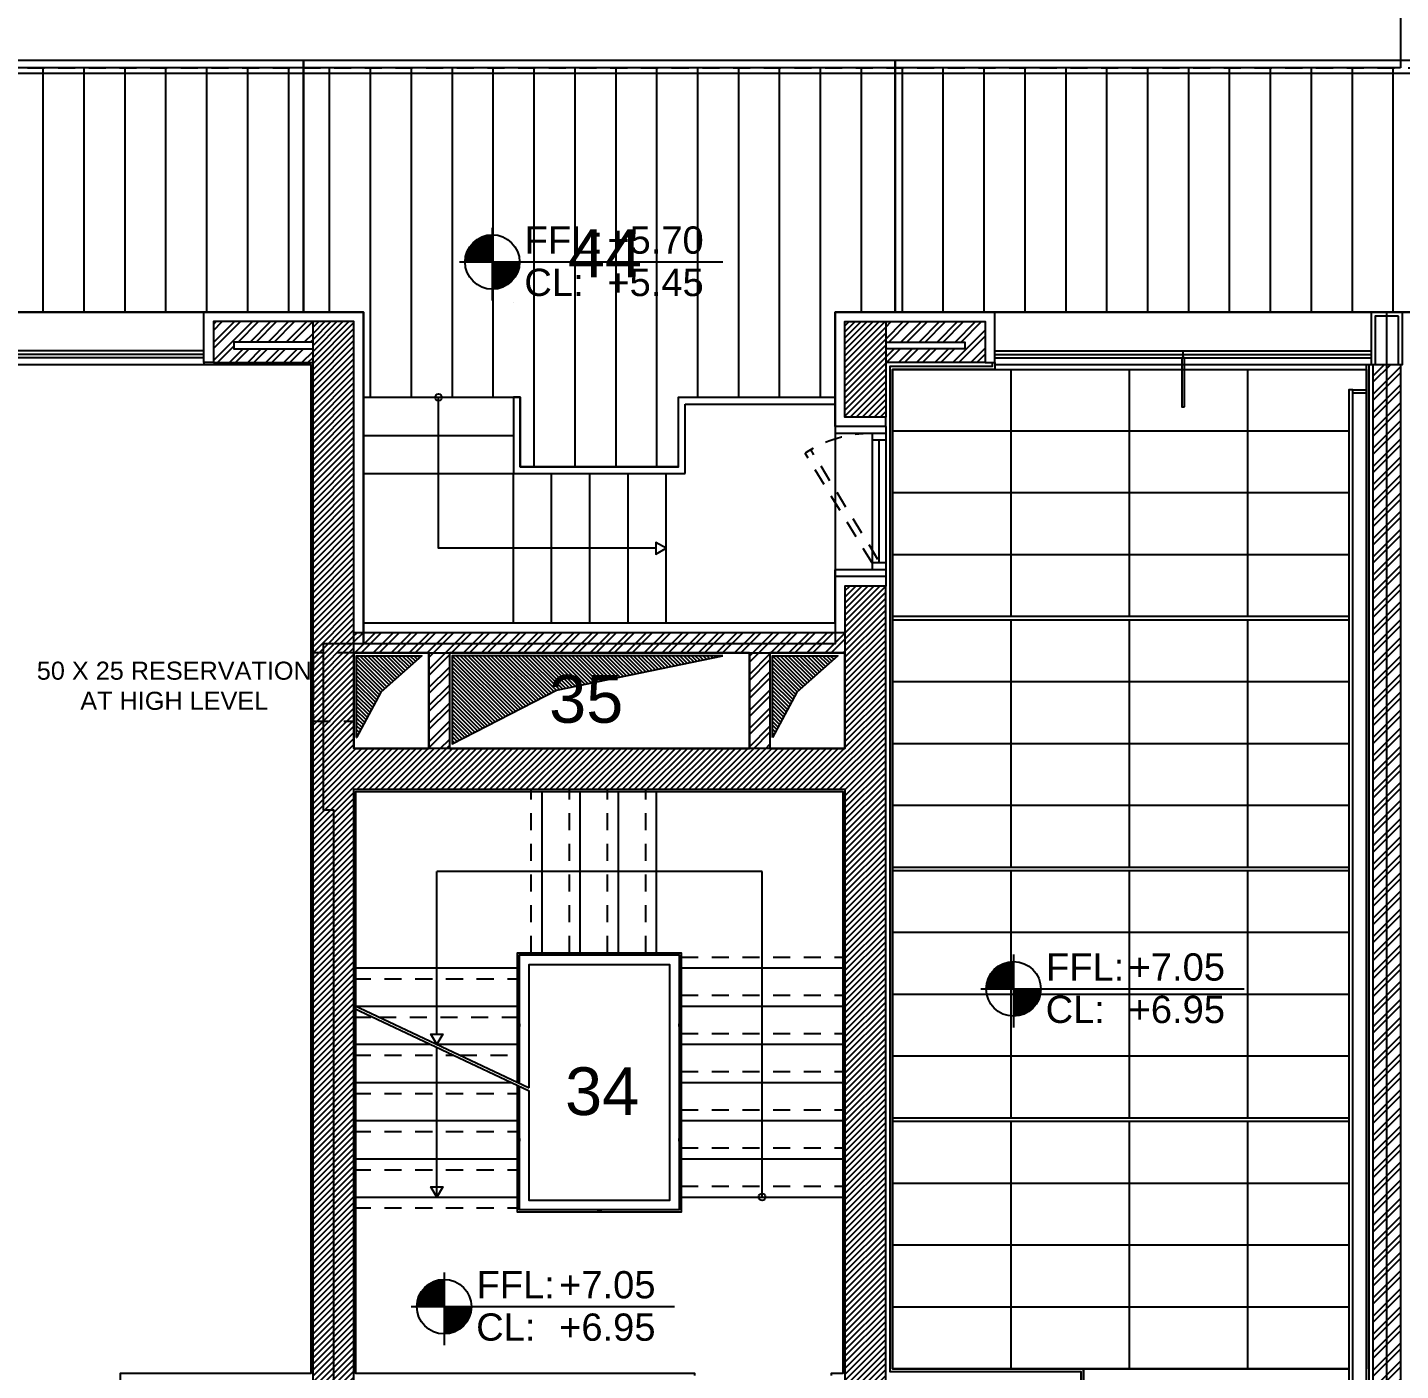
# Model space of a CAD drawing. Header units: inches. Extents: x -91 to 83, y -48 to 107.
# Drawn here: x 9.48 to 19.55, y 12.99 to 22.84 of the extents above; entities that cross this region are included whole.
import ezdxf
from ezdxf.enums import TextEntityAlignment as Align

# ---------------------------------------------------------------- set-up
doc = ezdxf.new("R2010")
doc.units = ezdxf.units.IN
doc.header["$MEASUREMENT"] = 0
doc.linetypes.add('HIDDEN2', pattern=[0.1875, 0.125, -0.0625])
doc.layers.get('0').update_dxf_attribs({"linetype": 'CONTINUOUS'})
for name, color, linetype in [('A-ALU', 9, 'CONTINUOUS'), ('A-ANNO-LEVL', 3, 'CONTINUOUS'), ('A-AREAS', 6, 'CONTINUOUS'), ('A-AREAS-TXT', 6, 'CONTINUOUS'), ('A-BALUST', 1, 'CONTINUOUS'), ('A-FLOR-HRAL', 15, 'CONTINUOUS'), ('A-FLOR-STRS', 40, 'CONTINUOUS'), ('A-FLOR-STRS-ARO', 1, 'CONTINUOUS'), ('A-HATCH-CONC', 8, 'CONTINUOUS'), ('A-HATCH-WALL', 8, 'CONTINUOUS'), ('A-PLASTER', 8, 'CONTINUOUS'), ('A-proj-marble', 137, 'CONTINUOUS'), ('A-PROJ1H', 9, 'HIDDEN2'), ('A-PROJECTION', 9, 'CONTINUOUS'), ('a-revetement', 1, 'CONTINUOUS'), ('A-sect-marble', 1, 'CONTINUOUS'), ('A-sect-stainless', 3, 'CONTINUOUS'), ('a-shaft', 251, 'CONTINUOUS'), ('A-STAIR', 9, 'CONTINUOUS'), ('a-stru-fac', 200, 'CONTINUOUS'), ('a-text-red', 10, 'CONTINUOUS'), ('A-TILES', 137, 'CONTINUOUS'), ('A-WALL', 4, 'CONTINUOUS'), ('S-GROUND$0$A-SHAFT GR', 8, 'CONTINUOUS'), ('S-GROUND$0$A-STR GROUND', 2, 'CONTINUOUS'), ('S-GROUND$0$S-SLAB LIMIT GR', 1, 'CONTINUOUS')]:
    doc.layers.add(name, color=color, linetype=linetype)
doc.styles.add('A100-STEXT', font='ARIAL.TTF', dxfattribs={"height": 0.25})
doc.styles.add('BLOCK', font='ARIAL.TTF', dxfattribs={"width": 0.8, "height": 0.25})
pattern_1 = [(315, (9e-11, -5e-11), (0.014142136, 0.014142136), [])]

# ---------------------------------------------------------------- blocks, each defined once
blk = doc.blocks.new('LVTAG_P')
for p, q in [((0, 0.00314), (0, -0.00353)), ((-0.00301, 0), (0.02113, 0))]:
    blk.add_line(p, q)
at = {"const_width": 0.0025}
for points in [[(0, 0.00125, 0.414214), (-0.00125, 0, 1)], [(0, -0.00125, 0.414214), (0.00125, 0, 1)]]:
    blk.add_lwpolyline(points, format="xyb", dxfattribs=at)
blk.add_circle((0, 0), 0.0025)
at = {"style": 'BLOCK'}
for s, p in [('FFL:', (0.00297, 0.00076)), ('CL:', (0.00294, -0.00312))]:
    blk.add_text(s, height=0.0025, dxfattribs=at).set_placement(p)
for p in [(0.01054, 0.00076), (0.01054, -0.00313)]:
    blk.add_attdef('+00.00', p, '', height=0.0025, dxfattribs=at)
blk = doc.blocks.new('S-GROUND')
at = {"layer": 'S-GROUND$0$A-SHAFT GR'}
for points in [[(11.878, 17.55), (12.428, 17.55), (12.428, 18.25), (11.878, 18.25)], [(12.578, 17.55), (14.778, 17.55), (14.778, 18.25), (12.578, 18.25)], [(14.928, 17.55), (15.478, 17.55), (15.478, 18.25), (14.928, 18.25)]]:
    blk.add_lwpolyline(points, close=True, dxfattribs=at)
at = {"layer": 'S-GROUND$0$A-STR GROUND'}
for points in [[(11.878, 11.65), (11.878, 17.25), (15.478, 17.25), (15.478, 11.65), (15.778, 11.65), (15.778, 18.74), (15.478, 18.74), (15.478, 17.55), (11.878, 17.55), (11.878, 20.68), (11.578, 20.68), (11.578, 11.65)], [(15.778, 19.98), (15.478, 19.98), (15.478, 20.68), (15.778, 20.68)]]:
    blk.add_lwpolyline(points, close=True, dxfattribs=at)
at = {"layer": 'S-GROUND$0$S-SLAB LIMIT GR'}
blk.add_lwpolyline([(26.708, 22.5), (3.928, 22.5), (3.928, 19.98), (0.078, 19.98), (0.078, 7.07), (2.028, 7.07), (4.328, 7.384), (4.328, 8.05), (11.578, 8.05), (11.578, 7.05), (15.778, 7.05), (15.778, 7.05), (15.778, 8.05), (23.028, 8.05)], dxfattribs=at)

msp = doc.modelspace()

# ---------------------------------------------------------------- hatches: boundary and pattern name
at = {"layer": 'A-HATCH-CONC'}
h = msp.add_hatch(dxfattribs=at)
h.set_pattern_fill('ANSI31', color=256, scale=0.25, style=0)
h.paths.add_polyline_path([(15.7784, 18.74), (15.4784, 18.74), (15.4784, 17.55), (11.8784, 17.55), (11.8784, 20.68), (11.5784, 20.68), (11.5784, 11.65), (11.8784, 11.65), (11.8784, 17.25), (15.4784, 17.25), (15.4784, 11.65), (15.7784, 11.65)])
h = msp.add_hatch(dxfattribs=at)
h.set_pattern_fill('ANSI31', color=256, scale=0.25, style=0)
h.paths.add_polyline_path([(15.7784, 20.68), (15.4784, 20.68), (15.4784, 19.98), (15.7784, 19.98)])
at = {"layer": 'A-HATCH-WALL'}
h = msp.add_hatch(dxfattribs=at)
h.set_pattern_fill('ANSI32', color=256, scale=0.25, style=0)
h.paths.add_polyline_path([(11.5784, 20.48), (10.9984, 20.48), (10.9984, 20.53), (11.5784, 20.53), (11.5784, 20.68), (10.8484, 20.68), (10.8484, 20.38), (11.5784, 20.38)])
h = msp.add_hatch(dxfattribs=at)
h.set_pattern_fill('ANSI32', color=256, scale=0.25, style=0)
h.paths.add_polyline_path([(15.7784, 20.48), (15.7784, 20.38), (16.5084, 20.38), (16.5084, 20.68), (15.7784, 20.68), (15.7784, 20.53), (16.3584, 20.53), (16.3584, 20.48)])
h = msp.add_hatch(dxfattribs=at)
h.set_pattern_fill('ANSI32', color=256, scale=0.25, style=0)
h.paths.add_polyline_path([(19.3534, 8.15), (19.5534, 8.15), (19.5534, 20.365), (19.3534, 20.365)])
h = msp.add_hatch(dxfattribs=at)
h.set_pattern_fill('ANSI32', color=256, scale=0.25, style=0)
h.paths.add_polyline_path([(15.4784, 18.4), (11.8784, 18.4), (11.8784, 18.25), (12.4284, 18.25), (12.4284, 17.55), (12.5784, 17.55), (12.5784, 18.25), (14.7784, 18.25), (14.7784, 17.55), (14.9284, 17.55), (14.9284, 18.25), (15.4784, 18.25)])
at = {"layer": 'a-shaft'}
h = msp.add_hatch(dxfattribs=at)
h.set_pattern_fill('_USER', color=256, scale=0.02, angle=315, style=0, pattern_type=0)
h.set_pattern_definition(pattern_1)
h.paths.add_polyline_path([(12.376, 18.23), (11.8984, 18.23), (11.8984, 17.6296), (12.0768, 17.9625)])
h = msp.add_hatch(dxfattribs=at)
h.set_pattern_fill('_USER', color=256, scale=0.02, angle=315, style=0, pattern_type=0)
h.set_pattern_definition(pattern_1)
h.paths.add_polyline_path([(14.5841, 18.23), (12.5984, 18.23), (12.5984, 17.5828), (13.3638, 17.9761)])
h = msp.add_hatch(dxfattribs=at)
h.set_pattern_fill('_USER', color=256, scale=0.02, angle=315, style=0, pattern_type=0)
h.set_pattern_definition(pattern_1)
h.paths.add_polyline_path([(15.426, 18.23), (14.9484, 18.23), (14.9484, 17.6296), (15.1268, 17.9625)])
at = {"layer": 'A-TILES'}
h = msp.add_hatch(dxfattribs=at)
h.set_pattern_fill('_USER', color=256, scale=0.3, angle=90, style=0, pattern_type=0)
h.set_pattern_definition([(90, (9e-11, -5e-11), (-0.3, 2e-17), [])])
h.paths.add_polyline_path([(2.6584, 22.54), (0.0084, 22.54), (0.0084, 20.05), (0.5484, 20.05), (0.5484, 18.67), (3.8584, 18.67), (3.8584, 20.75), (11.9484, 20.75), (11.9484, 20.125), (13.0984, 20.125), (13.0984, 19.615), (14.2584, 19.615), (14.2584, 20.125), (15.4084, 20.125), (15.4084, 20.75), (23.4984, 20.75), (23.4984, 18.67), (26.8584, 18.67), (26.8584, 20.4), (28.3984, 20.4), (28.3984, 22.54), (20.7576, 22.54), (20.7576, 36.1451), (18.5373, 37.9307), (17.1765, 36.2386), (2.6584, 36.2386)])
h.paths.add_polyline_path([(19.5534, 22.54), (3.8584, 22.54), (3.8584, 34.8858), (19.5534, 34.8858)], flags=17)

# ---------------------------------------------------------------- linework, layer by layer
at = {"layer": 'A-ALU'}
for p, q in [((10.7784, 20.465), (8.0184, 20.465)), ((16.5784, 20.465), (19.3384, 20.465)), ((17.9584, 20.415), (17.9584, 20.465)), ((10.7784, 20.44), (8.0184, 20.44)), ((10.7784, 20.415), (8.0184, 20.415)), ((16.5784, 20.44), (19.3384, 20.44)), ((16.5784, 20.415), (19.3384, 20.415)), ((15.4084, 19.91), (15.4084, 19.86)), ((15.7784, 19.86), (15.4084, 19.86)), ((15.6784, 19.86), (15.6784, 18.86)), ((15.7784, 19.91), (15.7784, 18.81)), ((15.7784, 19.81), (15.6784, 19.81)), ((15.7284, 19.81), (15.7284, 18.91)), ((15.7784, 18.86), (15.4084, 18.86)), ((15.4084, 18.81), (15.4084, 18.86)), ((15.7784, 18.91), (15.6784, 18.91))]:
    msp.add_line(p, q, dxfattribs=at)
msp.add_lwpolyline([(17.9684, 20.055), (17.9684, 20.415), (17.9484, 20.415), (17.9484, 20.055)], close=True, dxfattribs=at)
at = {"layer": 'A-AREAS'}
for points in [[(0.0084, 20.05), (0.0084, 22.5962), (11.5084, 22.5962), (11.5084, 20.75), (3.8584, 20.75), (3.8584, 18.67), (0.4484, 18.67), (0.4484, 20.05)], [(11.5084, 20.75), (11.5084, 22.5962), (11.9484, 22.5962), (11.9484, 22.5962), (15.4084, 22.5962), (15.4084, 22.5962), (15.8484, 22.5962), (15.8484, 20.75), (15.4084, 20.75), (15.4084, 18.3172), (11.9484, 18.3172), (11.9484, 20.75)], [(15.8484, 20.75), (15.8484, 22.5962), (26.6384, 22.5962), (26.6384, 22.54), (27.2984, 22.54), (27.2984, 18.72), (27.3684, 18.72), (27.3684, 18.67), (23.4984, 18.67), (23.4984, 20.75)], [(0.0084, 20.05), (0.4484, 20.05), (0.4484, 18.67), (3.8584, 18.67), (3.8584, 20.75), (11.9484, 20.75), (11.9484, 18.3172), (11.6534, 18.3172), (11.6534, 17.1), (11.7284, 17.1), (11.7284, 8.05), (11.5084, 8.05), (11.5084, 7), (2.0331, 7), (0.0084, 7)], [(11.7284, 8.05), (11.5084, 8.05), (11.5084, 7), (19.4534, 7), (19.4534, 7), (19.4534, 7), (19.4534, 20.75), (15.4084, 20.75), (15.4084, 18.3172), (11.6534, 18.3172), (11.6534, 18.3172), (11.6534, 18.3172), (11.6534, 18.3172), (11.6534, 18.3172), (11.6534, 17.1), (11.7284, 17.1)], [(19.4534, 20.75), (23.4984, 20.75), (23.4984, 18.67), (27.3284, 18.67), (27.3284, 13), (27.2484, 13), (27.2484, 7), (19.4534, 7), (19.4534, 7), (19.4534, 7), (19.4534, 7)], [(11.8784, 18.25), (15.4784, 18.25), (15.4784, 17.55), (11.8784, 17.55)]]:
    msp.add_lwpolyline(points, close=True, dxfattribs=at)
at = {"layer": 'A-BALUST'}
for p, q in [((13.0484, 20.125), (13.0484, 19.565)), ((13.0984, 20.125), (13.0484, 20.125)), ((13.0984, 19.615), (13.0984, 20.125)), ((14.2584, 19.615), (14.2584, 20.125)), ((14.2584, 20.125), (15.4084, 20.125)), ((14.3084, 19.565), (14.3084, 20.075)), ((14.3084, 20.075), (15.4084, 20.075)), ((13.0484, 19.565), (14.3084, 19.565)), ((14.2584, 19.615), (13.0984, 19.615))]:
    msp.add_line(p, q, dxfattribs=at)
msp.add_lwpolyline([(13.0484, 20.8171), (13.0484, 20.8171)], close=True, dxfattribs=at)
at = {"layer": 'A-FLOR-HRAL'}
for p, q in [((11.8784, 15.6671), (13.1634, 15.0598)), ((11.8784, 15.645), (13.1634, 15.0377))]:
    msp.add_line(p, q, dxfattribs=at)
for points in [[(13.0784, 15.1), (13.0784, 16.05), (14.2784, 16.05), (14.2784, 14.15), (13.0784, 14.15), (13.0784, 15.0779)], [(13.0934, 15.0929), (13.0934, 16.035), (14.2634, 16.035), (14.2634, 14.165), (13.0934, 14.165), (13.0934, 15.0708)], [(13.1634, 15.0598), (13.1634, 15.965), (14.1934, 15.965), (14.1934, 14.235), (13.1634, 14.235), (13.1634, 15.0377)]]:
    msp.add_lwpolyline(points, dxfattribs=at)
for points in [[(13.6884, 16.035), (13.6684, 16.035), (13.6684, 16.05), (13.6884, 16.05)], [(13.0784, 15.51), (13.0784, 15.53), (13.0934, 15.53), (13.0934, 15.51)], [(14.2634, 15.51), (14.2634, 15.53), (14.2784, 15.53), (14.2784, 15.51)], [(13.0784, 14.67), (13.0784, 14.69), (13.0934, 14.69), (13.0934, 14.67)], [(14.2634, 14.67), (14.2634, 14.69), (14.2784, 14.69), (14.2784, 14.67)], [(13.6884, 14.15), (13.6684, 14.15), (13.6684, 14.165), (13.6884, 14.165)]]:
    msp.add_lwpolyline(points, close=True, dxfattribs=at)
at = {"layer": 'A-FLOR-STRS'}
for p, q in [((13.2584, 16.05), (13.2584, 17.235)), ((13.5384, 16.05), (13.5384, 17.235)), ((13.8184, 16.05), (13.8184, 17.235)), ((14.0984, 16.05), (14.0984, 17.235)), ((11.8934, 15.94), (13.0784, 15.94)), ((14.2784, 15.94), (15.4634, 15.94)), ((11.8934, 15.66), (13.0784, 15.66)), ((14.2784, 15.66), (15.4634, 15.66)), ((11.8934, 15.38), (12.439, 15.38)), ((12.4859, 15.38), (13.0784, 15.38)), ((14.2784, 15.38), (15.4634, 15.38)), ((11.8934, 15.1), (13.0315, 15.1)), ((14.2784, 15.1), (15.4634, 15.1)), ((11.8934, 14.82), (13.0784, 14.82)), ((14.2784, 14.82), (15.4634, 14.82)), ((11.8934, 14.54), (13.0784, 14.54)), ((14.2784, 14.54), (15.4634, 14.54)), ((11.8934, 14.26), (13.0784, 14.26)), ((14.2784, 14.26), (15.4634, 14.26))]:
    msp.add_line(p, q, dxfattribs=at)
at = {"layer": 'A-FLOR-STRS-ARO'}
for p, q in [((14.8709, 16.6475), (12.4859, 16.6475)), ((12.4859, 15.455), (12.4859, 16.6475)), ((14.8709, 14.26), (14.8709, 16.6475)), ((12.4859, 14.26), (12.4859, 15.3579))]:
    msp.add_line(p, q, dxfattribs=at)
msp.add_lwpolyline([(14.0934, 19.0175), (12.4984, 19.0175), (12.4984, 20.125)], dxfattribs=at)
for points in [[(14.1684, 19.0175), (14.0934, 19.0608), (14.0934, 18.9742)], [(12.4859, 15.38), (12.4426, 15.455), (12.5292, 15.455)], [(12.4859, 14.26), (12.4426, 14.335), (12.5292, 14.335)]]:
    msp.add_lwpolyline(points, close=True, dxfattribs=at)
for centre in [(12.4984, 20.125), (14.8709, 14.26)]:
    msp.add_circle(centre, 0.025, dxfattribs=at)
at = {"layer": 'A-PLASTER'}
for points in [[(10.7784, 20.38), (10.7784, 20.365), (11.5634, 20.365), (11.5634, 12.965), (10.1634, 12.965), (10.1634, 11.635), (10.5934, 11.635), (10.5934, 11.8), (10.5784, 11.8)], [(14.3784, 12.95), (14.3784, 12.965), (11.8934, 12.965), (11.8934, 17.235), (15.4634, 17.235), (15.4634, 12.965), (15.3784, 12.965), (15.3784, 12.95)]]:
    msp.add_lwpolyline(points, dxfattribs=at)
at = {"layer": 'A-proj-marble'}
for p, q in [((16.6971, 18.5162), (16.6971, 20.33)), ((17.5659, 18.5162), (17.5659, 20.33)), ((18.4346, 18.5162), (18.4346, 20.33)), ((19.1734, 19.8766), (15.8284, 19.8766)), ((19.1734, 19.4231), (15.8284, 19.4231)), ((19.1734, 18.9697), (15.8284, 18.9697)), ((19.1734, 18.5162), (15.8284, 18.5162)), ((19.1734, 18.4912), (15.8284, 18.4912)), ((16.6971, 16.6775), (16.6971, 18.4912)), ((17.5659, 16.6775), (17.5659, 18.4912)), ((18.4346, 16.6775), (18.4346, 18.4912)), ((19.1734, 18.0378), (15.8284, 18.0378)), ((19.1734, 17.5844), (15.8284, 17.5844)), ((19.1734, 17.1309), (15.8284, 17.1309)), ((19.1734, 16.6775), (15.8284, 16.6775)), ((19.1734, 16.6525), (15.8284, 16.6525)), ((16.6971, 14.8387), (16.6971, 16.6525)), ((17.5659, 14.8387), (17.5659, 16.6525)), ((18.4346, 14.8387), (18.4346, 16.6525)), ((19.1734, 16.1991), (15.8284, 16.1991)), ((19.1734, 15.7456), (15.8284, 15.7456)), ((19.1734, 15.2922), (15.8284, 15.2922)), ((19.1734, 14.8387), (15.8284, 14.8387)), ((19.1734, 14.8137), (15.8284, 14.8137)), ((16.6971, 13), (16.6971, 14.8137)), ((17.5659, 13), (17.5659, 14.8137)), ((18.4346, 13), (18.4346, 14.8137)), ((19.1734, 14.3603), (15.8284, 14.3603)), ((19.1734, 13.9069), (15.8284, 13.9069)), ((19.1734, 13.4534), (15.8284, 13.4534))]:
    msp.add_line(p, q, dxfattribs=at)
for points in [[(19.1734, 13), (15.8284, 13), (15.8284, 20.33), (19.3034, 20.33), (19.3034, 13)], [(19.1734, 11.6), (17.2284, 11.6), (17.2284, 13), (19.1734, 13)]]:
    msp.add_lwpolyline(points, dxfattribs=at)
at = {"layer": 'A-PROJ1H'}
for p, q in [((15.721, 18.9361), (15.2292, 19.7414)), ((15.6784, 18.91), (15.1864, 19.7156)), ((13.1784, 16.05), (13.1784, 17.25)), ((13.4584, 16.05), (13.4584, 17.25)), ((13.7384, 16.05), (13.7384, 17.25)), ((14.0184, 16.05), (14.0184, 17.25)), ((14.2784, 16.02), (15.4784, 16.02)), ((11.8784, 15.86), (13.0784, 15.86)), ((14.2784, 15.74), (15.4784, 15.74)), ((11.8784, 15.58), (12.0158, 15.58)), ((12.0627, 15.58), (13.0784, 15.58)), ((14.2784, 15.46), (15.4784, 15.46)), ((11.8784, 15.3), (12.6083, 15.3)), ((12.6552, 15.3), (13.0784, 15.3)), ((14.2784, 15.18), (15.4784, 15.18)), ((11.8784, 15.02), (13.0784, 15.02)), ((14.2784, 14.9), (15.4784, 14.9)), ((11.8784, 14.74), (13.0784, 14.74)), ((14.2784, 14.62), (15.4784, 14.62)), ((11.8784, 14.46), (13.0784, 14.46)), ((14.2784, 14.34), (15.4784, 14.34)), ((11.8784, 14.18), (13.0784, 14.18))]:
    msp.add_line(p, q, dxfattribs=at)
msp.add_lwpolyline([(3.8584, 20.75), (3.8584, 22.54), (23.4984, 22.54), (23.4984, 20.75)], dxfattribs=at)
msp.add_arc((15.6784, 18.95), 0.91, 90, 122.72333, dxfattribs=at)
at = {"layer": 'A-PROJECTION'}
for p, q in [((10.7784, 20.75), (8.0034, 20.75)), ((16.5784, 20.75), (19.3534, 20.75)), ((22.3284, 20.75), (19.5534, 20.75)), ((8.0184, 20.365), (10.7784, 20.365)), ((16.5784, 20.365), (19.3384, 20.365)), ((15.4084, 19.86), (15.4084, 18.85))]:
    msp.add_line(p, q, dxfattribs=at)
for points in [[(2.6584, 22.54), (0.0084, 22.54), (0.0084, 20.05), (0.5484, 20.05), (0.5484, 18.67), (3.8584, 18.67), (3.8584, 20.75), (11.9484, 20.75), (11.9484, 20.125), (13.0984, 20.125), (13.0984, 19.615), (14.2584, 19.615), (14.2584, 20.125), (15.4084, 20.125), (15.4084, 20.75), (23.4984, 20.75), (23.4984, 18.67), (26.8584, 18.67), (26.8584, 20.4), (28.3984, 20.4), (28.3984, 22.54), (20.7576, 22.54), (20.7576, 36.1451)], [(19.5534, 22.54), (3.8584, 22.54), (3.8584, 34.8858), (19.5534, 34.8858), (19.5534, 22.54)]]:
    msp.add_lwpolyline(points, dxfattribs=at)
at = {"layer": 'a-revetement'}
for p, q in [((10.7784, 20.38), (10.7784, 20.75)), ((10.7784, 20.75), (11.9484, 20.75)), ((11.9484, 20.75), (11.9484, 18.47)), ((15.4084, 20.75), (16.5784, 20.75)), ((15.4084, 19.91), (15.4084, 20.75)), ((16.5784, 20.38), (16.5784, 20.75)), ((19.3384, 20.75), (19.5684, 20.75)), ((10.8484, 20.38), (10.7784, 20.38)), ((16.5084, 20.38), (16.5784, 20.38)), ((15.7784, 19.91), (15.7784, 19.98)), ((15.7784, 19.91), (15.4084, 19.91)), ((15.7784, 18.81), (15.4084, 18.81)), ((15.4084, 18.47), (15.4084, 18.81)), ((15.7784, 18.81), (15.7784, 18.74)), ((11.9484, 18.47), (15.4084, 18.47))]:
    msp.add_line(p, q, dxfattribs=at)
msp.add_lwpolyline([(19.5684, 20.75), (19.3384, 20.75), (19.3384, 20.365), (19.5684, 20.365), (19.5684, 20.75)], dxfattribs=at)
at = {"layer": 'A-sect-marble'}
for p, q in [((19.3034, 8.15), (19.3034, 20.365)), ((19.3234, 8.15), (19.3234, 20.365))]:
    msp.add_line(p, q, dxfattribs=at)
for points in [[(16.5584, 20.38), (16.5584, 20.35), (15.8084, 20.35), (15.8084, 12.98), (17.2084, 12.98), (17.2084, 11.62), (16.7484, 11.62), (16.7484, 11.78), (16.7784, 11.78)], [(16.5784, 20.38), (16.5784, 20.33), (15.8284, 20.33), (15.8284, 13), (17.2284, 13), (17.2284, 11.6), (16.7284, 11.6), (16.7284, 11.8), (16.7784, 11.8)]]:
    msp.add_lwpolyline(points, dxfattribs=at)
msp.add_lwpolyline([(19.2034, 10.2), (19.2034, 20.18), (19.1734, 20.18), (19.1734, 10.2)], close=True, dxfattribs=at)
at = {"layer": 'A-sect-stainless'}
msp.add_lwpolyline([(19.3034, 20.18), (19.3034, 20.155), (19.2034, 20.155), (19.2034, 20.18)], close=True, dxfattribs=at)
at = {"layer": 'a-shaft', "linetype": 'HIDDEN2'}
msp.add_lwpolyline([(11.8784, 18.25), (11.5784, 18.25), (11.5784, 17.75), (11.8784, 17.75)], close=True, dxfattribs=at)
at = {"layer": 'a-shaft'}
for points in [[(11.8984, 17.6296), (11.8984, 18.23), (12.376, 18.23), (12.0768, 17.9625)], [(14.5841, 18.23), (12.5984, 18.23), (12.5984, 17.5828), (13.3638, 17.9761)], [(14.9484, 17.6296), (14.9484, 18.23), (15.426, 18.23), (15.1268, 17.9625)]]:
    msp.add_lwpolyline(points, close=True, dxfattribs=at)
at = {"layer": 'A-STAIR'}
for p, q in [((11.9484, 20.125), (13.0484, 20.125)), ((11.9484, 19.845), (13.0484, 19.845)), ((11.9484, 19.565), (13.0484, 19.565)), ((13.0484, 18.47), (13.0484, 19.565)), ((13.3284, 18.47), (13.3284, 19.565)), ((13.6084, 18.47), (13.6084, 19.565)), ((13.8884, 18.47), (13.8884, 19.565)), ((14.1684, 18.47), (14.1684, 19.565))]:
    msp.add_line(p, q, dxfattribs=at)
at = {"layer": 'a-stru-fac'}
msp.add_lwpolyline([(19.5384, 20.72), (19.3684, 20.72), (19.3684, 20.365), (19.5384, 20.365)], close=True, dxfattribs=at)
at = {"layer": 'A-WALL'}
for p, q in [((19.3534, 8.15), (19.3534, 20.365)), ((19.3534, 20.365), (19.5534, 20.365)), ((19.5534, 20.365), (19.5534, 8.15)), ((11.8784, 18.4), (15.4784, 18.4)), ((11.8784, 18.25), (12.4284, 18.25)), ((12.4284, 18.25), (12.4284, 17.55)), ((12.5784, 18.25), (14.7784, 18.25)), ((12.5784, 18.25), (12.5784, 17.55)), ((14.7784, 18.25), (14.7784, 17.55)), ((14.9284, 18.25), (15.4784, 18.25)), ((14.9284, 18.25), (14.9284, 17.55))]:
    msp.add_line(p, q, dxfattribs=at)
for points in [[(11.5784, 20.68), (10.8484, 20.68), (10.8484, 20.38), (11.5784, 20.38)], [(15.7784, 20.68), (16.5084, 20.68), (16.5084, 20.38), (15.7784, 20.38)], [(11.5784, 20.53), (10.9984, 20.53), (10.9984, 20.48), (11.5784, 20.48)], [(15.7784, 20.53), (16.3584, 20.53), (16.3584, 20.48), (15.7784, 20.48)]]:
    msp.add_lwpolyline(points, dxfattribs=at)

# ---------------------------------------------------------------- block references
msp.add_blockref('S-GROUND', (0, 0))
at = {"layer": 'A-ANNO-LEVL'}
ref = msp.add_blockref('LVTAG_P', (12.8931, 21.1175), dxfattribs=dict(at, xscale=80, yscale=80, zscale=80))
ref.add_attrib('+00.00', '+5.70', (13.7365, 21.1782), dxfattribs={"layer": '0', "height": 0.2, "rotation": 360, "style": 'BLOCK'})
ref.add_attrib('+00.00', '+5.45', (13.7365, 20.8672), dxfattribs={"layer": '0', "height": 0.2, "rotation": 360, "style": 'BLOCK'})
ref = msp.add_blockref('LVTAG_P', (16.7157, 15.7863), dxfattribs=dict(at, xscale=80, yscale=80, zscale=80))
ref.add_attrib('+00.00', '+7.05', (17.5591, 15.847), dxfattribs={"layer": '0', "height": 0.2, "rotation": 360, "style": 'BLOCK'})
ref.add_attrib('+00.00', '+6.95', (17.5591, 15.536), dxfattribs={"layer": '0', "height": 0.2, "rotation": 360, "style": 'BLOCK'})
ref = msp.add_blockref('LVTAG_P', (12.5397, 13.4562), dxfattribs=dict(at, xscale=80, yscale=80, zscale=80))
ref.add_attrib('+00.00', '+7.05', (13.3831, 13.5169), dxfattribs={"layer": '0', "height": 0.2, "rotation": 360, "style": 'BLOCK'})
ref.add_attrib('+00.00', '+6.95', (13.3831, 13.2059), dxfattribs={"layer": '0', "height": 0.2, "rotation": 360, "style": 'BLOCK'})

# ---------------------------------------------------------------- texts
at = {"layer": 'A-AREAS-TXT', "style": 'A100-STEXT'}
for s, p in [('44', (13.7191, 21.0058)), ('35', (13.5817, 17.7382)), ('34', (13.6985, 14.8613))]:
    msp.add_text(s, height=0.35, dxfattribs=at).set_placement(p, align=Align.CENTER)
at = {"layer": 'a-text-red', "insert": (10.5609, 18.1863), "char_height": 0.15, "width": 7.586, "attachment_point": 2, "style": 'A100-STEXT'}
msp.add_mtext('{\\H0.8833x;50 X 25 RESERVATION \\PAT HIGH LEVEL}', dxfattribs=at)

doc.saveas('drawing.dxf')
